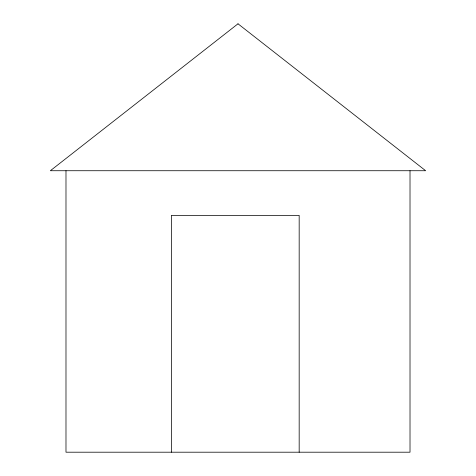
<?xml version="1.0" encoding="UTF-8"?>
<svg xmlns="http://www.w3.org/2000/svg" width="476" height="476" viewBox="0 0 476 476"><rect width="100%" height="100%" fill="white"/><g stroke="black" fill="none" stroke-linecap="round" stroke-linejoin="round"><path stroke-width="0.71" d="M410.014 170.729L410.014 452.2L65.986 452.2L65.986 170.729M299.172 452.2L299.172 215.366L171.366 215.366L171.366 452.2M238 23.8L50.349 170.729L425.651 170.729L238 23.8"/></g></svg>
